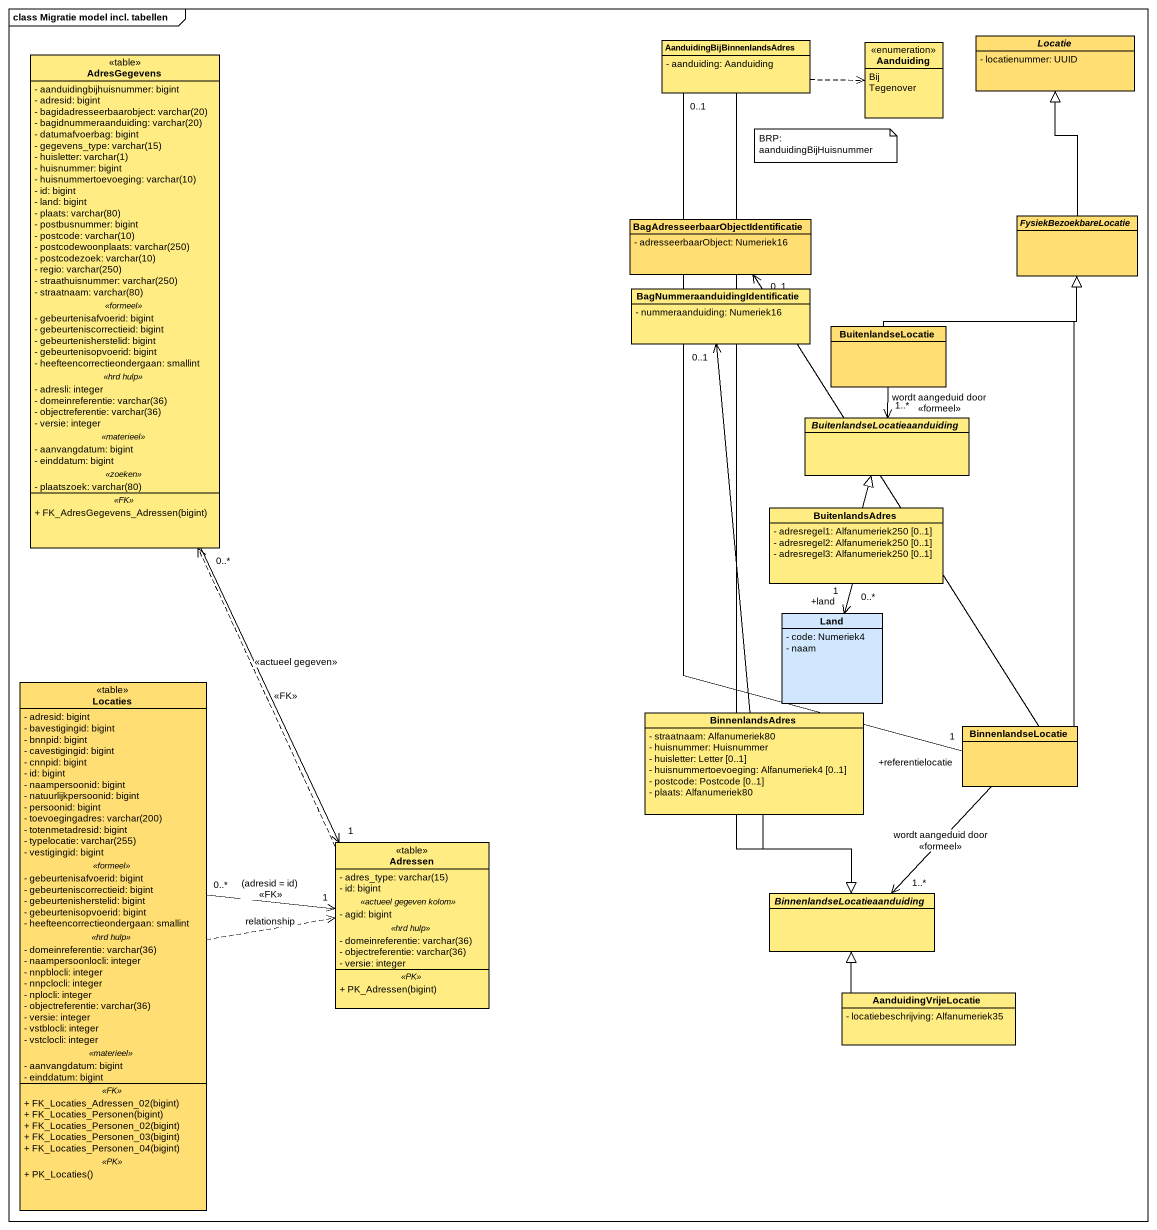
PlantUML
@startuml
mainframe class Migratie model incl. tabellen
hide circle
hide empty members
skinparam classAttributeIconSize 0
class "AanduidingBijBinnenlandsAdres" as AanduidingBijBinnenlandsAdre #FFED83 {
  - aanduiding: Aanduiding
}
enum Aanduiding #FFED83 {
  Bij
  Tegenover
}
abstract class Locatie #FFDE73 {
  - locatienummer: UUID
}
class AdresGegevens <<table>> #FFED83 {
  - aanduidingbijhuisnummer: bigint
  - adresid: bigint
  {field} - bagidadresseerbaarobject: varchar(20)
  {field} - bagidnummeraanduiding: varchar(20)
  - datumafvoerbag: bigint
  {field} - gegevens_type: varchar(15)
  {field} - huisletter: varchar(1)
  - huisnummer: bigint
  {field} - huisnummertoevoeging: varchar(10)
  - id: bigint
  - land: bigint
  {field} - plaats: varchar(80)
  - postbusnummer: bigint
  {field} - postcode: varchar(10)
  {field} - postcodewoonplaats: varchar(250)
  {field} - postcodezoek: varchar(10)
  {field} - regio: varchar(250)
  {field} - straathuisnummer: varchar(250)
  {field} - straatnaam: varchar(80)
  .. <<formeel>> ..
  - gebeurtenisafvoerid: bigint
  - gebeurteniscorrectieid: bigint
  - gebeurtenisherstelid: bigint
  - gebeurtenisopvoerid: bigint
  - heefteencorrectieondergaan: smallint
  .. <<hrd hulp>> ..
  - adresli: integer
  {field} - domeinreferentie: varchar(36)
  {field} - objectreferentie: varchar(36)
  - versie: integer
  .. <<materieel>> ..
  - aanvangdatum: bigint
  - einddatum: bigint
  .. <<zoeken>> ..
  {field} - plaatszoek: varchar(80)
  .. <<FK>> ..
  + FK_AdresGegevens_Adressen(bigint)
}
class "BagAdresseerbaarObjectIdentificatie" as BagAdresseerbaarObjectIdenti #FFDE73 {
  - adresseerbaarObject: Numeriek16
}
abstract class FysiekBezoekbareLocatie #FFDE73
class "BagNummeraanduidingIdentificatie" as BagNummeraanduidingIdentific #FFED83 {
  - nummeraanduiding: Numeriek16
}
class BuitenlandseLocatie #FFDE73
abstract class "BuitenlandseLocatieaanduiding" as BuitenlandseLocatieaanduidin #FFED83
class BuitenlandsAdres #FFED83 {
  - adresregel1: Alfanumeriek250 [0..1]
  - adresregel2: Alfanumeriek250 [0..1]
  - adresregel3: Alfanumeriek250 [0..1]
}
class Land #D0E7FE {
  - code: Numeriek4
  - naam
}
class Locaties <<table>> #FFDE73 {
  - adresid: bigint
  - bavestigingid: bigint
  - bnnpid: bigint
  - cavestigingid: bigint
  - cnnpid: bigint
  - id: bigint
  - naampersoonid: bigint
  - natuurlijkpersoonid: bigint
  - persoonid: bigint
  {field} - toevoegingadres: varchar(200)
  - totenmetadresid: bigint
  {field} - typelocatie: varchar(255)
  - vestigingid: bigint
  .. <<formeel>> ..
  - gebeurtenisafvoerid: bigint
  - gebeurteniscorrectieid: bigint
  - gebeurtenisherstelid: bigint
  - gebeurtenisopvoerid: bigint
  - heefteencorrectieondergaan: smallint
  .. <<hrd hulp>> ..
  {field} - domeinreferentie: varchar(36)
  - naampersoonlocli: integer
  - nnpblocli: integer
  - nnpclocli: integer
  - nplocli: integer
  {field} - objectreferentie: varchar(36)
  - versie: integer
  - vstblocli: integer
  - vstclocli: integer
  .. <<materieel>> ..
  - aanvangdatum: bigint
  - einddatum: bigint
  .. <<FK>> ..
  + FK_Locaties_Adressen_02(bigint)
  + FK_Locaties_Personen(bigint)
  + FK_Locaties_Personen_02(bigint)
  + FK_Locaties_Personen_03(bigint)
  + FK_Locaties_Personen_04(bigint)
  .. <<PK>> ..
  + PK_Locaties()
}
class BinnenlandsAdres #FFED83 {
  - straatnaam: Alfanumeriek80
  - huisnummer: Huisnummer
  - huisletter: Letter [0..1]
  - huisnummertoevoeging: Alfanumeriek4 [0..1]
  - postcode: Postcode [0..1]
  - plaats: Alfanumeriek80
}
class BinnenlandseLocatie #FFDE73
class Adressen <<table>> #FFED83 {
  {field} - adres_type: varchar(15)
  - id: bigint
  .. <<actueel gegeven kolom>> ..
  - agid: bigint
  .. <<hrd hulp>> ..
  {field} - domeinreferentie: varchar(36)
  {field} - objectreferentie: varchar(36)
  - versie: integer
  .. <<PK>> ..
  + PK_Adressen(bigint)
}
abstract class "BinnenlandseLocatieaanduiding" as BinnenlandseLocatieaanduidin #FFED83
class AanduidingVrijeLocatie #FFED83 {
  - locatiebeschrijving: Alfanumeriek35
}
AanduidingBijBinnenlandsAdre .right.> Aanduiding
AanduidingBijBinnenlandsAdre "0..1" -- "+referentielocatie\n1" BinnenlandseLocatie
AanduidingBijBinnenlandsAdre --|> BinnenlandseLocatieaanduidin
AdresGegevens "0..*" --> "1" Adressen : <<FK>>
BagAdresseerbaarObjectIdenti "0..1" <-- BinnenlandseLocatie
FysiekBezoekbareLocatie -up-|> Locatie
BagNummeraanduidingIdentific "0..1" <-- BinnenlandsAdres
BuitenlandseLocatie -right-|> FysiekBezoekbareLocatie
BuitenlandseLocatieaanduidin "1..*" <-up- BuitenlandseLocatie : wordt aangeduid door\n<<formeel>>
BuitenlandsAdres -up-|> BuitenlandseLocatieaanduidin
BuitenlandsAdres "0..*" --> "+land\n1" Land
Locaties "0..*" -right-> "1" Adressen : (adresid = id)\n<<FK>>
Locaties .right.> Adressen : relationship
BinnenlandsAdres --|> BinnenlandseLocatieaanduidin
BinnenlandseLocatie -up-|> FysiekBezoekbareLocatie
Adressen .up.> AdresGegevens : <<actueel gegeven>>
BinnenlandseLocatieaanduidin "1..*" <-up- BinnenlandseLocatie : wordt aangeduid door\n<<formeel>>
AanduidingVrijeLocatie -up-|> BinnenlandseLocatieaanduidin
note as N1
  BRP: aanduidingBijHuisnummer
end note
@enduml
